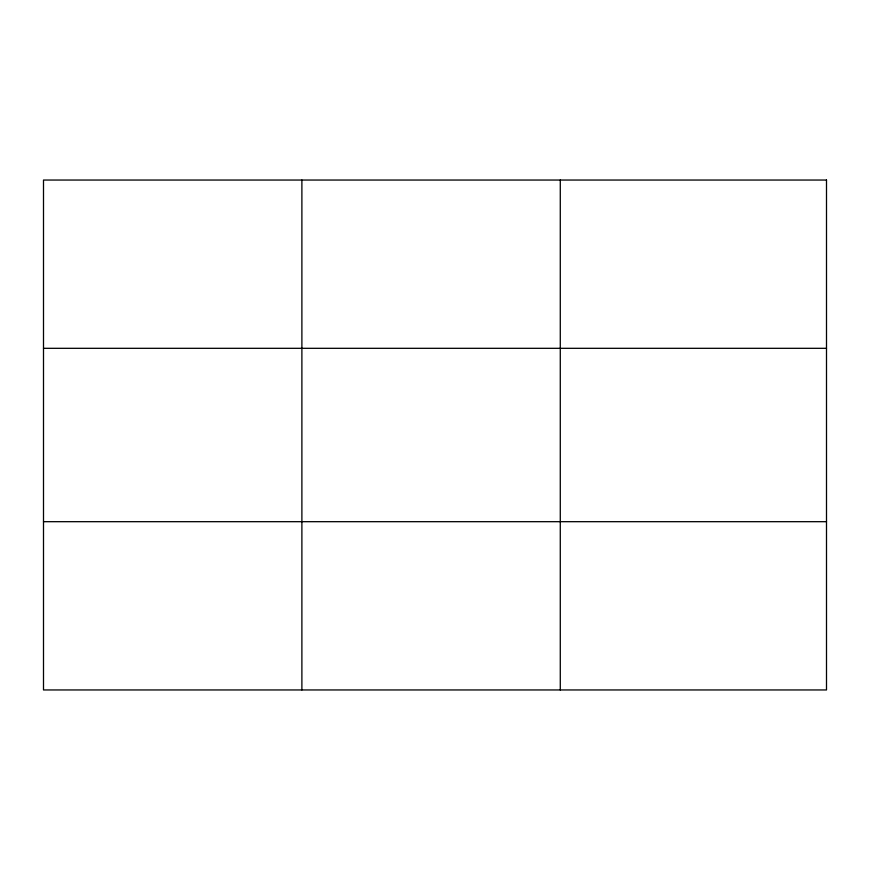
<?xml version="1.0" encoding="UTF-8"?>
<svg xmlns="http://www.w3.org/2000/svg" width="870" height="870" viewBox="0 0 870 870"><rect width="100%" height="100%" fill="white"/><g stroke="black" fill="none" stroke-linecap="round" stroke-linejoin="round"><path stroke-width="1.3" d="M301.89 180.046L301.89 689.953M560.28 180.046L560.28 689.953M43.5 348.315L826.5 348.315M43.5 521.685L826.5 521.685M826.5 180.046L826.5 689.953L43.5 689.953L43.5 180.046L826.5 180.046"/></g></svg>
